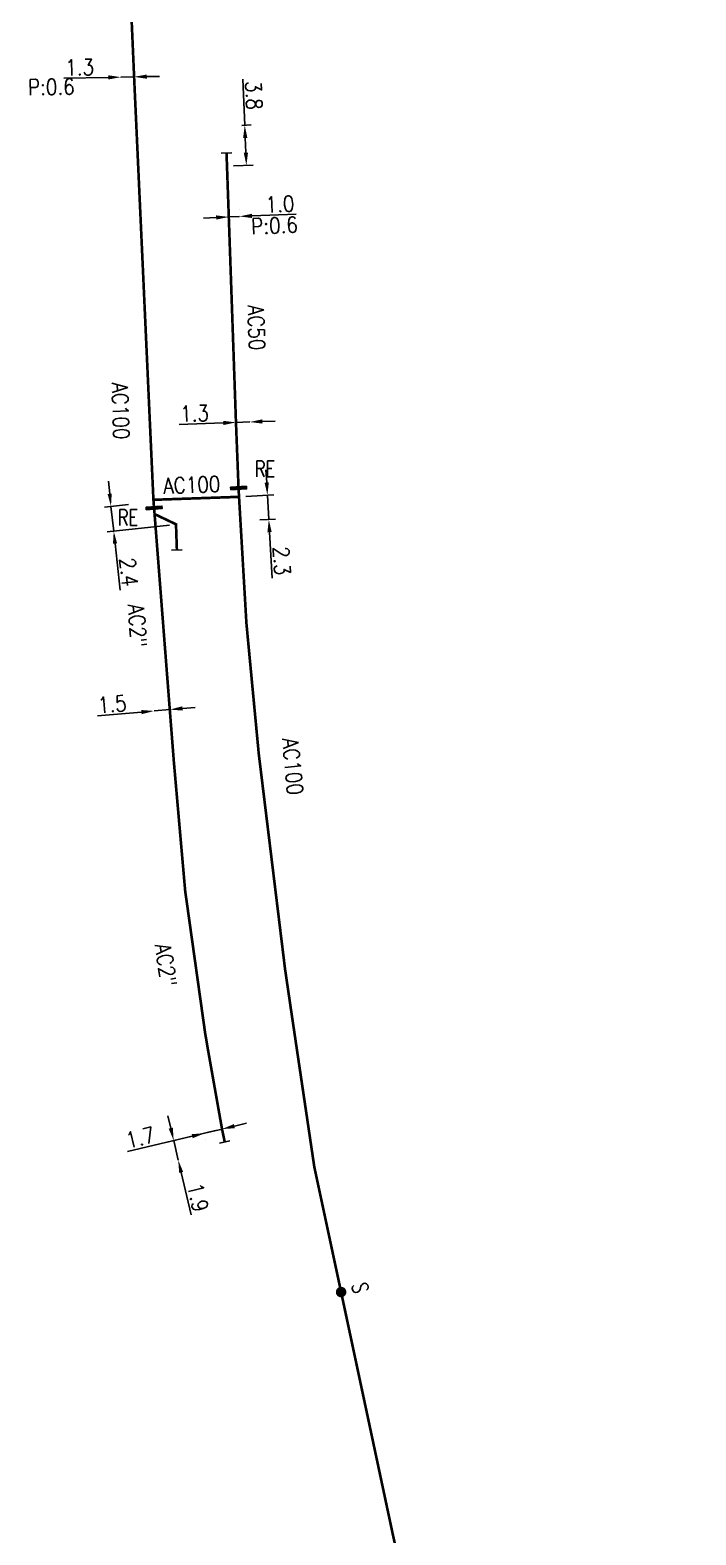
# Model space of a CAD drawing. Header units: millimetres. Extents: x 101000 to 102000, y 121011 to 122007.
# Drawn here: x 101346.6 to 101409.7, y 121326.3 to 121468.9 of the extents above; entities that cross this region are included whole.
import ezdxf
from ezdxf.enums import TextEntityAlignment as Align

# ---------------------------------------------------------------- set-up
doc = ezdxf.new("R2010")
doc.units = ezdxf.units.MM
doc.header["$PDMODE"] = 34
doc.linetypes.add('L_25_AP', pattern=[2000, 1000, 1000])
doc.layers.get('0').update_dxf_attribs({"linetype": 'CONTINUOUS'})
doc.layers.get('Defpoints').update_dxf_attribs({"linetype": 'CONTINUOUS'})
for name, color, linetype in [('L_150', 1, 'CONTINUOUS'), ('L_300', 7, 'CONTINUOUS'), ('L_340', 7, 'CONTINUOUS')]:
    doc.layers.add(name, color=color, linetype=linetype)
doc.styles.add('G_ROMANS', font='ROMANS.SHX', dxfattribs={"width": 0.75})
doc.styles.get("Standard").update_dxf_attribs({"font": 'romans.shx', "width": 0.85})
doc.dimstyles.get("Standard").update_dxf_attribs({"dimtxt": 1.5, "dimasz": 1.2, "dimexe": 0.625, "dimexo": 0.625, "dimgap": 0.25, "dimtad": 1, "dimdec": 1, "dimzin": 0, "dimdsep": 46, "dimtxsty": 'Standard', "dimcen": -0.5, "dimadec": 0, "dimazin": 0, "dimtfac": 1, "dimtdec": 1, "dimtmove": 0, "dimatfit": 3, "dimfxl": 0, "dimtolj": 1, "dimtzin": 0, "dimarcsym": 0})

# ---------------------------------------------------------------- blocks, each defined once
blk = doc.blocks.new('*D88')
at = {"layer": 'Defpoints', "color": 0, "linetype": 'Continuous', "transparency": 16777216}
for p in [(101360.24, 121363.69), (101364.82, 121364.78), (101360.67, 121361.84)]:
    blk.add_point(p, dxfattribs=at)
at = {"layer": 'L_340', "color": 0, "linetype": 'Continuous', "lineweight": -2, "transparency": 16777216}
for p, q in [((101359.96, 121364.86), (101359.69, 121366.03)), ((101364.21, 121364.63), (101359.63, 121363.55)), ((101360.24, 121363.69), (101360.67, 121361.84)), ((101360.07, 121361.7), (101360.07, 121361.7)), ((101360.95, 121360.67), (101361.9, 121356.65))]:
    blk.add_line(p, q, dxfattribs=at)
at = {"layer": 'L_340', "color": 0, "linetype": 'Continuous', "transparency": 16777216}
for points in [[(101360.16, 121364.91), (101359.77, 121364.82), (101360.24, 121363.69)], [(101361.14, 121360.72), (101360.76, 121360.63), (101360.67, 121361.84)]]:
    blk.add_solid(points, dxfattribs=at)
at = {"layer": 'L_340', "color": 0, "linetype": 'Continuous', "transparency": 16777216, "insert": (101362.54, 121358.31), "char_height": 1.5, "attachment_point": 5, "rotation": 283.2796}
blk.add_mtext('\\A1;1.9', dxfattribs=at)
blk = doc.blocks.new('*D89')
at = {"layer": 'Defpoints', "color": 0, "linetype": 'Continuous', "transparency": 16777216}
for p in [(101363.16, 121364.38), (101363.16, 121364.38), (101364.82, 121364.78)]:
    blk.add_point(p, dxfattribs=at)
at = {"layer": 'L_340', "color": 0, "linetype": 'Continuous', "lineweight": -2, "transparency": 16777216}
for p, q in [((101365.99, 121365.05), (101367.15, 121365.33)), ((101361.99, 121364.11), (101355.86, 121362.66)), ((101364.82, 121364.78), (101363.16, 121364.38)), ((101363.3, 121363.78), (101363.3, 121363.78))]:
    blk.add_line(p, q, dxfattribs=at)
at = {"layer": 'L_340', "color": 0, "linetype": 'Continuous', "transparency": 16777216}
for points in [[(101365.94, 121365.25), (101366.03, 121364.86), (101364.82, 121364.78)], [(101361.95, 121364.3), (101362.04, 121363.91), (101363.16, 121364.38)]]:
    blk.add_solid(points, dxfattribs=at)
at = {"layer": 'L_340', "color": 0, "linetype": 'Continuous', "transparency": 16777216, "insert": (101357.08, 121363.98), "char_height": 1.5, "attachment_point": 5, "rotation": 13.2796}
blk.add_mtext('\\A1;1.7', dxfattribs=at)
blk = doc.blocks.new('L_340_07')
at = {"color": 0, "linetype": 'Continuous', "const_width": 0.25, "flags": 128}
blk.add_lwpolyline([(0, 0), (1.25, 0)], dxfattribs=at)
at = {"color": 0, "linetype": 'Continuous', "flags": 128}
blk.add_lwpolyline([(1.25, -0.5), (1.25, 0.5)], dxfattribs=at)
at = {"color": 0, "linetype": 'Continuous', "style": 'G_ROMANS', "width": 0.75, "flags": 3}
for tag, p in [('DEF_LEG', (0.72, -3.47)), ('DEF_COUP', (0.72, -5.97)), ('DEF_TYPE', (0.72, -8.47))]:
    blk.add_attdef(tag, text='', height=1.2, dxfattribs=at).set_placement(p, align=Align.MIDDLE)
blk = doc.blocks.new('L_300_11')
at = {"color": 0, "linetype": 'Continuous', "const_width": 0.497, "flags": 128}
blk.add_lwpolyline([(-0.25, 0, 1), (0.25, 0, 1)], format="xyb", close=True, dxfattribs=at)
at = {"color": 0, "linetype": 'Continuous', "style": 'G_ROMANS', "width": 0.75}
blk.add_text('S', height=1.5, dxfattribs=at).set_placement((0, 1.85), align=Align.MIDDLE)
at = {"color": 0, "linetype": 'Continuous', "width": 0.75, "flags": 3}
for tag, p in [('DEF_LEG', (0, -5)), ('DEF_COUP', (0, -7.5)), ('DEF_TYPE', (0, -10))]:
    blk.add_attdef(tag, text='', height=1.2, dxfattribs=at).set_placement(p, align=Align.MIDDLE)
blk = doc.blocks.new('*D151')
at = {"layer": 'Defpoints', "color": 0, "linetype": 'Continuous', "transparency": 16777216}
for p in [(101355.24, 121464.41), (101355.24, 121464.41), (101356.49, 121464.44)]:
    blk.add_point(p, dxfattribs=at)
at = {"layer": 'L_150', "color": 0, "linetype": 'Continuous', "lineweight": -2, "transparency": 16777216}
for p, q in [((101354.04, 121464.39), (101349.85, 121464.31)), ((101356.49, 121464.44), (101355.24, 121464.41)), ((101357.69, 121464.46), (101358.89, 121464.48))]:
    blk.add_line(p, q, dxfattribs=at)
at = {"layer": 'L_150', "color": 0, "linetype": 'Continuous', "transparency": 16777216}
for points in [[(101354.04, 121464.59), (101354.05, 121464.19), (101355.24, 121464.41)], [(101357.69, 121464.66), (101357.7, 121464.26), (101356.49, 121464.44)]]:
    blk.add_solid(points, dxfattribs=at)
at = {"layer": 'L_150', "color": 0, "linetype": 'Continuous', "transparency": 16777216, "insert": (101351.33, 121465.34), "char_height": 1.5, "attachment_point": 5, "rotation": 1.1106}
blk.add_mtext('\\A1;1.3', dxfattribs=at)
blk = doc.blocks.new('*D152')
at = {"layer": 'Defpoints', "color": 0, "linetype": 'Continuous', "transparency": 16777216}
for p in [(101358.38, 121404.38), (101358.38, 121404.38), (101359.87, 121404.51)]:
    blk.add_point(p, dxfattribs=at)
at = {"layer": 'L_150', "color": 0, "linetype": 'Continuous', "lineweight": -2, "transparency": 16777216}
for p, q in [((101358.32, 121405), (101358.32, 121405)), ((101359.82, 121405.13), (101359.82, 121405.13)), ((101357.18, 121404.27), (101353.01, 121403.91)), ((101359.87, 121404.51), (101358.38, 121404.38)), ((101361.07, 121404.62), (101362.26, 121404.72))]:
    blk.add_line(p, q, dxfattribs=at)
at = {"layer": 'L_150', "color": 0, "linetype": 'Continuous', "transparency": 16777216}
for points in [[(101357.17, 121404.47), (101357.2, 121404.07), (101358.38, 121404.38)], [(101361.05, 121404.82), (101361.09, 121404.42), (101359.87, 121404.51)]]:
    blk.add_solid(points, dxfattribs=at)
at = {"layer": 'L_150', "color": 0, "linetype": 'Continuous', "transparency": 16777216, "insert": (101354.41, 121405.03), "char_height": 1.5, "attachment_point": 5, "rotation": 5.0517}
blk.add_mtext('\\A1;1.5', dxfattribs=at)
blk = doc.blocks.new('*D153')
at = {"layer": 'Defpoints', "color": 0, "linetype": 'Continuous', "transparency": 16777216}
for p in [(101366.43, 121424.66), (101367.78, 121422.44), (101369.25, 121422.52)]:
    blk.add_point(p, dxfattribs=at)
at = {"layer": 'L_150', "color": 0, "linetype": 'Continuous', "lineweight": -2, "transparency": 16777216}
for p, q in [((101369.05, 121426.02), (101368.98, 121427.22)), ((101367.06, 121424.7), (101369.74, 121424.86)), ((101369.12, 121424.82), (101369.25, 121422.52)), ((101368.41, 121422.48), (101369.87, 121422.56)), ((101369.32, 121421.33), (101369.57, 121416.96))]:
    blk.add_line(p, q, dxfattribs=at)
at = {"layer": 'L_150', "color": 0, "linetype": 'Continuous', "transparency": 16777216}
for points in [[(101369.25, 121426.03), (101368.85, 121426.01), (101369.12, 121424.82)], [(101369.52, 121421.34), (101369.12, 121421.31), (101369.25, 121422.52)]]:
    blk.add_solid(points, dxfattribs=at)
at = {"layer": 'L_150', "color": 0, "linetype": 'Continuous', "transparency": 16777216, "insert": (101370.48, 121418.6), "char_height": 1.5, "attachment_point": 5, "rotation": 273.3167}
blk.add_mtext('\\A1;2.3', dxfattribs=at)
blk = doc.blocks.new('*D154')
at = {"layer": 'Defpoints', "color": 0, "linetype": 'Continuous', "transparency": 16777216}
for p in [(101366.08, 121459.81), (101366.97, 121459.85), (101365.29, 121455.98)]:
    blk.add_point(p, dxfattribs=at)
at = {"layer": 'L_340', "color": 0, "linetype": 'Continuous', "lineweight": -2, "transparency": 16777216}
for p, q in [((101366.97, 121459.85), (101366.78, 121464.22)), ((101366.71, 121459.84), (101367.59, 121459.88)), ((101367.08, 121457.26), (101367.02, 121458.65)), ((101365.92, 121456), (101367.76, 121456.08))]:
    blk.add_line(p, q, dxfattribs=at)
at = {"layer": 'L_340', "color": 0, "linetype": 'Continuous', "transparency": 16777216}
for points in [[(101367.22, 121458.66), (101366.82, 121458.65), (101366.97, 121459.85)], [(101367.28, 121457.26), (101366.88, 121457.25), (101367.13, 121456.06)]]:
    blk.add_solid(points, dxfattribs=at)
at = {"layer": 'L_340', "color": 0, "linetype": 'Continuous', "transparency": 16777216, "insert": (101367.84, 121462.68), "char_height": 1.5, "attachment_point": 5, "rotation": 272.5056}
blk.add_mtext('\\A1;3.8', dxfattribs=at)
blk = doc.blocks.new('*D155')
at = {"layer": 'Defpoints', "color": 0, "linetype": 'Continuous', "transparency": 16777216}
for p in [(101365.46, 121451.17), (101366.46, 121451.22), (101366.46, 121451.22)]:
    blk.add_point(p, dxfattribs=at)
at = {"layer": 'L_150', "color": 0, "linetype": 'Continuous', "lineweight": -2, "transparency": 16777216}
for p, q in [((101364.26, 121451.12), (101363.06, 121451.07)), ((101365.43, 121451.8), (101365.43, 121451.8)), ((101365.46, 121451.17), (101366.46, 121451.22)), ((101366.43, 121451.84), (101366.43, 121451.84)), ((101367.66, 121451.27), (101371.84, 121451.45))]:
    blk.add_line(p, q, dxfattribs=at)
at = {"layer": 'L_150', "color": 0, "linetype": 'Continuous', "transparency": 16777216}
for points in [[(101364.25, 121451.32), (101364.27, 121450.92), (101365.46, 121451.17)], [(101367.65, 121451.47), (101367.67, 121451.07), (101366.46, 121451.22)]]:
    blk.add_solid(points, dxfattribs=at)
at = {"layer": 'L_150', "color": 0, "linetype": 'Continuous', "transparency": 16777216, "insert": (101370.31, 121452.39), "char_height": 1.5, "attachment_point": 5, "rotation": 2.509}
blk.add_mtext('\\A1;1.0', dxfattribs=at)
blk = doc.blocks.new('*D156')
at = {"layer": 'Defpoints', "color": 0, "linetype": 'Continuous', "transparency": 16777216}
for p in [(101366.14, 121431.71), (101367.44, 121431.75), (101367.44, 121431.75)]:
    blk.add_point(p, dxfattribs=at)
at = {"layer": 'L_150', "color": 0, "linetype": 'Continuous', "lineweight": -2, "transparency": 16777216}
for p, q in [((101364.94, 121431.66), (101360.76, 121431.51)), ((101367.44, 121431.75), (101366.14, 121431.71)), ((101368.64, 121431.8), (101369.84, 121431.84))]:
    blk.add_line(p, q, dxfattribs=at)
at = {"layer": 'L_150', "color": 0, "linetype": 'Continuous', "transparency": 16777216}
for points in [[(101364.93, 121431.86), (101364.95, 121431.46), (101366.14, 121431.71)], [(101368.63, 121432), (101368.65, 121431.6), (101367.44, 121431.75)]]:
    blk.add_solid(points, dxfattribs=at)
at = {"layer": 'L_150', "color": 0, "linetype": 'Continuous', "transparency": 16777216, "insert": (101362.21, 121432.56), "char_height": 1.5, "attachment_point": 5, "rotation": 2.0955}
blk.add_mtext('\\A1;1.3', dxfattribs=at)
blk = doc.blocks.new('*D157')
at = {"layer": 'Defpoints', "color": 0, "linetype": 'Continuous', "transparency": 16777216}
for p in [(101354.3, 121423.76), (101356.59, 121424), (101360.46, 121422.06)]:
    blk.add_point(p, dxfattribs=at)
at = {"layer": 'L_150', "color": 0, "linetype": 'Continuous', "lineweight": -2, "transparency": 16777216}
for p, q in [((101354.18, 121424.95), (101354.05, 121426.14)), ((101355.97, 121423.94), (101353.68, 121423.69)), ((101354.3, 121423.76), (101354.56, 121421.42)), ((101359.84, 121421.99), (101353.94, 121421.35)), ((101354.69, 121420.23), (101355.16, 121415.82))]:
    blk.add_line(p, q, dxfattribs=at)
at = {"layer": 'L_150', "color": 0, "linetype": 'Continuous', "transparency": 16777216}
for points in [[(101354.37, 121424.97), (101353.98, 121424.93), (101354.3, 121423.76)], [(101354.88, 121420.25), (101354.49, 121420.21), (101354.56, 121421.42)]]:
    blk.add_solid(points, dxfattribs=at)
at = {"layer": 'L_150', "color": 0, "linetype": 'Continuous', "transparency": 16777216, "insert": (101355.98, 121417.54), "char_height": 1.5, "attachment_point": 5, "rotation": 276.1525}
blk.add_mtext('\\A1;2.4', dxfattribs=at)
blk = doc.blocks.new('L_340_20')
at = {"linetype": 'Continuous'}
blk.add_hatch(color=0, dxfattribs=at).paths.add_polyline_path([(0.125, 0.75), (-0.125, 0.75), (-0.125, -0.75), (0.125, -0.75)])
at = {"color": 0, "linetype": 'Continuous'}
blk.add_lwpolyline([(-0.125, 0.75), (0.125, 0.75), (0.125, -0.75), (-0.125, -0.75)], close=True, dxfattribs=at)
at = {"color": 0, "linetype": 'Continuous', "width": 0.75}
for tag, height, flags, p in [('RE', 1.5, 8, (0, 3)), ('DEF_LEG', 1.2, 3, (0, -5)), ('DEF_COUP', 1.2, 3, (0, -7.5)), ('DEF_TYPE', 1.2, 3, (0, -10))]:
    blk.add_attdef(tag, text='', height=height, dxfattribs=dict(at, flags=flags)).set_placement(p, align=Align.MIDDLE)

msp = doc.modelspace()

# ---------------------------------------------------------------- linework, layer by layer
at = {"layer": 'L_150', "linetype": 'L_25_AP', "const_width": 0.25, "flags": 128}
for points in [[(101358.37, 121423.74), (101358.32, 121424.38), (101357.38, 121445), (101356.49, 121464.44), (101356.04, 121474.82), (101355.73, 121483.34), (101355.66, 121494.74)], [(101366.38, 121425.61), (101366.38, 121425.61), (101366.14, 121431.71), (101365.46, 121451.17), (101365.29, 121455.98)], [(101510.93, 121086.61), (101506.35, 121094.03), (101501.03, 121101.91), (101495.13, 121110.49), (101486.18, 121122.78), (101477.81, 121134.06), (101473.01, 121140.54), (101469.08, 121145.89), (101468.67, 121146.46), (101464.3, 121152.37), (101460.66, 121157.19), (101457.02, 121161.99), (101453.41, 121166.82), (101450.36, 121170.9), (101444.78, 121179.33), (101441.5, 121184.93), (101436.09, 121195.21), (101430.47, 121206.11), (101419.09, 121228.36), (101411.17, 121243.68), (101406.14, 121253.29), (101404.41, 121256.56), (101397.86, 121268.88), (101394.58, 121276.71), (101391.66, 121284.92), (101389.63, 121291.21), (101387.12, 121299.95), (101385.87, 121304.84), (101384.92, 121308.8), (101383.71, 121314.14), (101383.49, 121315.13), (101383.31, 121315.95), (101381, 121326.38), (101376.1, 121349.34), (101373.56, 121361.2), (101371.34, 121376.18), (101370.79, 121379.93), (101368.3, 121400.31), (101367.13, 121412.68), (101366.43, 121424.66), (101366.39, 121425.36)], [(101366.43, 121424.66), (101358.32, 121424.38)], [(101364.82, 121364.78), (101363.48, 121372.34), (101363.22, 121373.87), (101361.33, 121387.33), (101360.26, 121399.53), (101359.87, 121404.51), (101358.43, 121423.03), (101358.39, 121423.49)], [(101358.43, 121423.03), (101360.46, 121422.06), (101360.5, 121420.87)]]:
    msp.add_lwpolyline(points, dxfattribs=at)

# ---------------------------------------------------------------- block references
at = {"layer": 'L_300', "rotation": 282.3129392545758}
msp.add_blockref('L_300_11', (101376.1, 121349.34), dxfattribs=at)
at = {"layer": 'L_340'}
for p, rotation in [((101365.29, 121455.98), 92.00649824490912), ((101360.5, 121420.87), 272.0244877188247), ((101364.82, 121364.78), 281.7896440385084)]:
    msp.add_blockref('L_340_07', p, dxfattribs=dict(at, rotation=rotation))
ref = msp.add_blockref('L_340_20', (101366.39, 121425.49), dxfattribs=dict(at, rotation=93.31674104183801))
ref.add_attrib('RE', 'RE', dxfattribs={"layer": '0', "color": 0, "linetype": 'Continuous', "height": 1.5, "width": 0.75, "flags": 8}).set_placement((101368.9, 121427.31), align=Align.MIDDLE)
ref = msp.add_blockref('L_340_20', (101358.38, 121423.61), dxfattribs=dict(at, rotation=94.46508942543913))
ref.add_attrib('RE', 'RE', dxfattribs={"layer": '0', "color": 0, "linetype": 'Continuous', "height": 1.5, "width": 0.75, "flags": 8}).set_placement((101355.92, 121422.7), align=Align.MIDDLE)

# ---------------------------------------------------------------- texts
at = {"layer": 'L_150', "linetype": 'Continuous', "width": 0.85}
for s, rotation, p in [('P:0.6', 1.1028, (101346.45, 121462.7)), ('P:0.6', 2.509, (101367.61, 121449.52)), ('AC50', 272.0065, (101367.25, 121442.82)), ('AC100', 271.6827, (101354.38, 121435.48)), ('AC100', 2.0245, (101359.28, 121424.95)), ('AC2"', 274.4651, (101355.9, 121414.45)), ('AC100', 275.3934, (101370.52, 121401.75))]:
    msp.add_text(s, height=1.5, rotation=rotation, dxfattribs=at).set_placement(p)
msp.add_text('AC2"', height=1.5, rotation=278.9902, dxfattribs=at).set_placement((101359.5, 121380.33), align=Align.MIDDLE)

# ---------------------------------------------------------------- dimensions: what is measured, and where the dimension line sits
at = {"layer": 'L_150', "linetype": 'Continuous'}
for base, p1, p2, angle, picture, middle in [((101355.24, 121464.41), (101356.49, 121464.44), (101355.24, 121464.41), 1.1106, '*D151', (101351.35, 121464.34)), ((101366.46, 121451.22), (101365.46, 121451.17), (101366.46, 121451.22), 182.509, '*D155', (101370.35, 121451.39)), ((101367.44, 121431.75), (101366.14, 121431.71), (101367.44, 121431.75), 182.0955, '*D156', (101362.25, 121431.56)), ((101369.25, 121422.52), (101366.43, 121424.66), (101367.78, 121422.44), 93.3167, '*D153', (101369.48, 121418.54)), ((101354.3, 121423.76), (101360.46, 121422.06), (101356.59, 121424), 276.1525, '*D157', (101354.99, 121417.43)), ((101358.38, 121404.38), (101359.87, 121404.51), (101358.38, 121404.38), 5.0517, '*D152', (101354.5, 121404.04))]:
    dim = msp.add_linear_dim(base=base, p1=p1, p2=p2, angle=angle, dimstyle='Standard', dxfattribs=at)
    dim.commit()
    dim.dimension.update_dxf_attribs({"geometry": picture, "text_midpoint": middle, "dimtype": 160})
at = {"layer": 'L_340', "linetype": 'Continuous'}
for base, p1, p2, angle, picture, middle in [((101366.97, 121459.85), (101365.29, 121455.98), (101366.08, 121459.81), 272.5056, '*D154', (101366.84, 121462.64)), ((101363.16, 121364.38), (101364.82, 121364.78), (101363.16, 121364.38), 193.2796, '*D89', (101357.31, 121363)), ((101360.24, 121363.69), (101360.67, 121361.84), (101364.82, 121364.78), 103.2796, '*D88', (101361.56, 121358.08))]:
    dim = msp.add_linear_dim(base=base, p1=p1, p2=p2, angle=angle, dimstyle='Standard', dxfattribs=at)
    dim.commit()
    dim.dimension.update_dxf_attribs({"geometry": picture, "text_midpoint": middle, "dimtype": 160})

doc.saveas('drawing.dxf')
